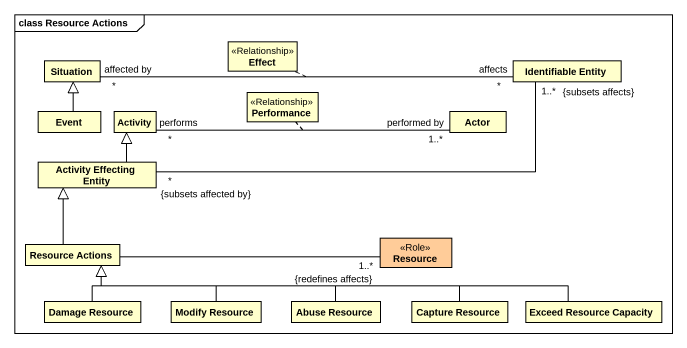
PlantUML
@startuml
mainframe class Resource Actions
hide circle
hide empty members
class Situation
class Effect <<Relationship>>
class "Identifiable Entity" as Identifiable_Entity
class Event
class Activity
class Performance <<Relationship>>
class "Actor" as Actor_
class "Activity Effecting Entity" as Activity_Effecting_Entity
class "Resource Actions" as Resource_Actions
class Resource <<Role>> #FFCC99
class "Damage Resource" as Damage_Resource
class "Modify Resource" as Modify_Resource
class "Abuse Resource" as Abuse_Resource
class "Capture Resource" as Capture_Resource
class "Exceed Resource Capacity" as Exceed_Resource_Capacity
Situation "affected by\n*" -right- "affects\n*" Identifiable_Entity
(Situation, Identifiable_Entity) .. Effect
Event -up-|> Situation
Actor_ "performed by\n1..*" -left- "performs\n*" Activity
(Actor_, Activity) .. Performance
Activity_Effecting_Entity "*\n{subsets affected by}" -right- "1..*\n{subsets affects}" Identifiable_Entity
Activity_Effecting_Entity -up-|> Activity
Resource_Actions -up-|> Activity_Effecting_Entity
Resource_Actions -right- "{redefines affects}\n1..*" Resource
Damage_Resource -up-|> Resource_Actions
Modify_Resource -left-|> Resource_Actions
Abuse_Resource -left-|> Resource_Actions
Capture_Resource -left-|> Resource_Actions
Exceed_Resource_Capacity -left-|> Resource_Actions
@enduml
